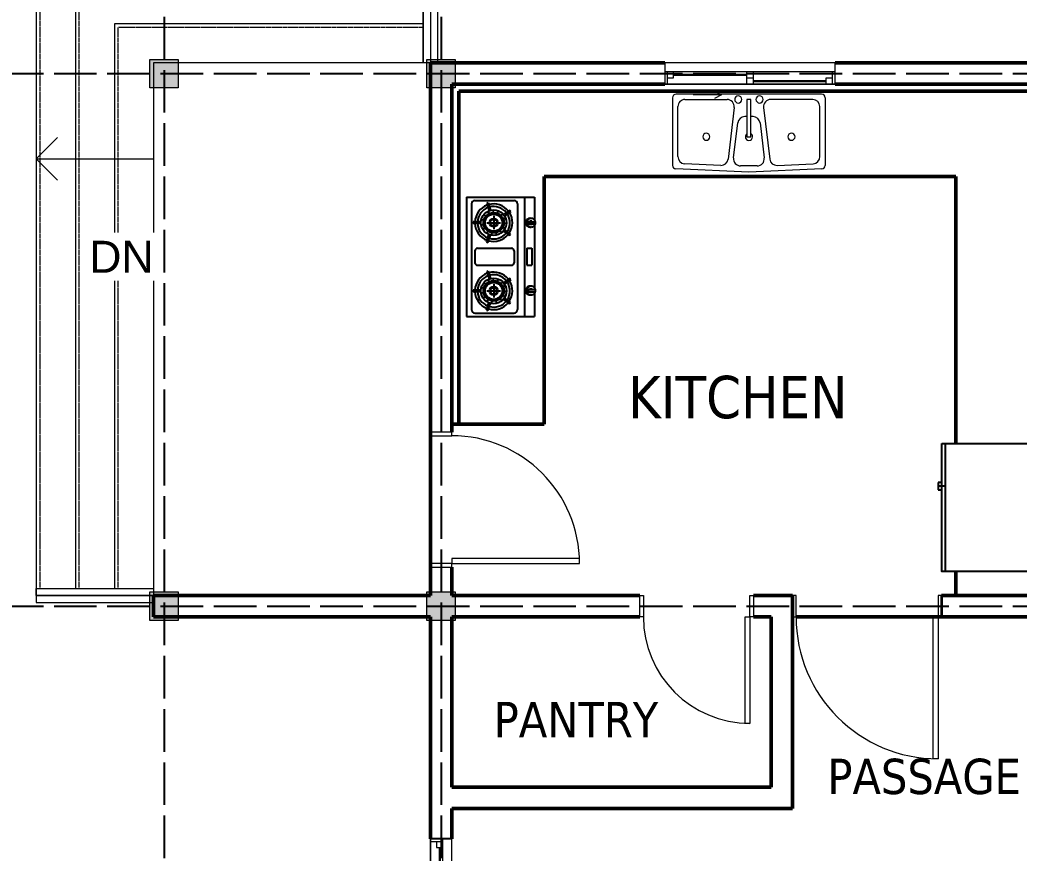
# Model space of a CAD drawing. Header units: inches. Extents: x 8351 to 42256, y 21052 to 33437.
# Drawn here: x 39915.1 to 40196.5, y 32998.2 to 33232.8 of the extents above; entities that cross this region are included whole.
import ezdxf

# ---------------------------------------------------------------- set-up
doc = ezdxf.new("R2010")
doc.units = ezdxf.units.IN
doc.header["$MEASUREMENT"] = 0
doc.linetypes.add('ACAD_ISO02W100', pattern=[15, 12, -3])
doc.linetypes.add('Overhead 1_16_', pattern=[0.101562, 0.0625, -0.039062])
for name, color, linetype, lineweight in [('A-COLS', 52, 'Continuous', 9), ('A-DIM', 7, 'Continuous', 25), ('A-DOOR', 10, 'Continuous', 13), ('A-DOOR-FRAM', 31, 'Continuous', 20), ('A-FLOR-HRAL', 11, 'Continuous', 9), ('A-GLAZ', 160, 'Continuous', 13), ('A-PLUMBING', 6, 'Continuous', 30), ('A-TEXT', 7, 'Continuous', 25), ('A-WALL', 7, 'Continuous', 35), ('P-SANR-FIXT', 220, 'Continuous', 9), ('S-STRS', 14, 'Continuous', 9), ('S-STRS-ANNO', 31, 'Continuous', 9), ('S-STRS-IDEN', 24, 'Continuous', 9)]:
    doc.layers.add(name, color=color, linetype=linetype, lineweight=lineweight)
doc.layers.add('A-FUNTURE', color=241, linetype='Continuous')
doc.layers.add('A-G-BEAM', color=8, linetype='ACAD_ISO02W100')
doc.styles.add('Arial', font='arial.ttf', dxfattribs={"height": 9})
doc.styles.add('PDF Tahoma', font='tahoma.ttf')

# ---------------------------------------------------------------- blocks, each defined once
blk = doc.blocks.new('M_Door-Exterior-Single-Entry-Half Flat Glass-Wood_Clad - 900 x 2000mm-325324-B-FLOOR-PLAN')
at = {"layer": 'A-DOOR', "lineweight": 20}
for p, q in [((-20, 2.87), (-20, 42.87)), ((-20, 42.87), (-18.62, 42.87)), ((-18.62, 42.87), (-18.62, 2.87)), ((-18.62, 2.87), (-20, 2.87))]:
    blk.add_line(p, q, dxfattribs=at)
at = {"layer": 'A-DOOR', "lineweight": 9}
blk.add_arc((-20, 2.87), 40, 0, 90, dxfattribs=at)
at = {"layer": 'A-DOOR-FRAM'}
for p, q in [((-20, 2.87), (-20.98, 2.87)), ((-20.98, 2.87), (-20.98, -3.13)), ((-20, -3.13), (-20, 2.87)), ((20, 2.87), (20, -3.13)), ((20.98, 2.87), (20, 2.87)), ((20.98, -3.13), (20.98, 2.87)), ((-20.98, -3.13), (-20, -3.13)), ((20, -3.13), (20.98, -3.13))]:
    blk.add_line(p, q, dxfattribs=at)
blk = doc.blocks.new('M_Door-Interior-Single-Full Glass-Wood - M_Door-Interior-Single-Full Glass-Wood-325325-B-FLOOR-PLAN')
at = {"layer": 'A-DOOR', "lineweight": 20}
for p, q in [((13.62, -2.88), (15, -2.88)), ((13.62, -32.88), (13.62, -2.88)), ((15, -2.88), (15, -32.88)), ((15, -32.88), (13.62, -32.88))]:
    blk.add_line(p, q, dxfattribs=at)
at = {"layer": 'A-DOOR', "lineweight": 9}
blk.add_arc((15, -2.88), 30, 180, 270, dxfattribs=at)
at = {"layer": 'A-DOOR-FRAM'}
for p, q in [((-15.98, 3.13), (-15, 3.13)), ((-15.98, -2.88), (-15.98, 3.13)), ((-15, 3.13), (-15, -2.88)), ((15, 3.13), (15.98, 3.13)), ((15, -2.88), (15, 3.13)), ((15.98, 3.13), (15.98, -2.88)), ((-15, -2.88), (-15.98, -2.88)), ((15.98, -2.88), (15, -2.88))]:
    blk.add_line(p, q, dxfattribs=at)
blk = doc.blocks.new('M_Door-Interior-Single-3_Panel_Vert-Wood - M_Door-Interior-Single-3_Panel_Vert-Wood-325322-B-FLOOR-PLAN')
at = {"layer": 'A-DOOR', "lineweight": 20}
for p, q in [((18, 38.88), (16.62, 38.88)), ((16.62, 38.88), (16.62, 2.88)), ((18, 2.88), (18, 38.88)), ((16.62, 2.88), (18, 2.88))]:
    blk.add_line(p, q, dxfattribs=at)
at = {"layer": 'A-DOOR', "lineweight": 9}
blk.add_arc((18, 2.88), 36, 90, 180, dxfattribs=at)
at = {"layer": 'A-DOOR-FRAM'}
for p, q in [((-18, 2.88), (-18.98, 2.88)), ((-18.98, 2.88), (-18.98, -3.13)), ((-18, -3.13), (-18, 2.88)), ((18, 2.88), (18, -3.13)), ((18.98, 2.88), (18, 2.88)), ((18.98, -3.13), (18.98, 2.88)), ((-18.98, -3.13), (-18, -3.13)), ((18, -3.13), (18.98, -3.13))]:
    blk.add_line(p, q, dxfattribs=at)
blk = doc.blocks.new('M_Window-Sliding-Double - 1500 x 1200mm 4-331104-B-FLOOR-PLAN')
at = {"layer": 'A-GLAZ'}
for p, q in [((8, 5.85), (10, 6.85)), ((8, 5.85), (10, 4.85)), ((8, 5.85), (16, 5.85)), ((24, 2.85), (-24, 2.85)), ((-24, -3.15), (24, -3.15))]:
    blk.add_line(p, q, dxfattribs=at)
at = {"layer": 'A-GLAZ', "lineweight": 20}
for p, q in [((-24, 2.85), (-24, -3.15)), ((-24, 2.85), (-21.5, 2.85)), ((-23.25, 2.85), (-23.25, -0.65)), ((-21.5, 2.85), (-21.5, 1.1)), ((-0.875, -0.65), (-0.875, 2.85)), ((-0.875, 2.85), (0.875, 2.85)), ((0.875, 2.85), (0.875, -0.65)), ((23.25, 2.85), (24, 2.85)), ((23.25, 2.85), (23.25, -0.65)), ((24, -3.15), (24, 2.85)), ((-21.5, 1.1), (-23.25, 1.1)), ((0.875, 1.1), (-0.875, 1.1)), ((21.5, 1.1), (21.5, -0.65)), ((23.25, 1.1), (21.5, 1.1)), ((-24, -0.65), (-23.25, -0.65)), ((-0.875, -0.65), (0.875, -0.65)), ((21.5, -0.65), (24, -0.65))]:
    blk.add_line(p, q, dxfattribs=at)
at = {"layer": 'A-GLAZ', "lineweight": 9}
for p, q in [((-21.5, 2.85), (-0.875, 2.85)), ((0.875, 2.85), (23.25, 2.85)), ((-23.25, -0.65), (-0.875, -0.65)), ((0.875, -0.65), (21.5, -0.65))]:
    blk.add_line(p, q, dxfattribs=at)
at = {"layer": 'A-GLAZ', "lineweight": 30}
for p, q in [((-21.5, 1.975), (-0.875, 1.975)), ((0.875, 0.225), (21.5, 0.225))]:
    blk.add_line(p, q, dxfattribs=at)
blk = doc.blocks.new('Top Rail Type - Top Rail_Internal_-343933-B-FLOOR-PLAN')
at = {"layer": 'A-FLOR-HRAL'}
for p, q in [((-482.36, 611.38), (-480.36, 611.38)), ((-482.36, 578.38), (-482.36, 611.38)), ((-480.36, 611.38), (-480.36, 578.38)), ((-480.36, 578.38), (-482.36, 578.38))]:
    blk.add_line(p, q, dxfattribs=at)
blk = doc.blocks.new('Top Rail Type - Top Rail_Internal_-V5-B-FLOOR-PLAN')
at = {"layer": 'A-FLOR-HRAL'}
for p, q in [((-480.36, 611.38), (-482.36, 611.38)), ((-482.36, 611.38), (-482.36, 578.38)), ((-480.36, 611.38), (-480.36, 578.38)), ((-480.36, 578.38), (-482.36, 578.38))]:
    blk.add_line(p, q, dxfattribs=at)
blk = doc.blocks.new('Refrigerator-2 door - 36 in top')
for p, q in [((0, -26.999999), (36, -26.999999)), ((11, -27.999999), (11, -28.999999)), ((12, -26.999999), (12, -28.999999)), ((13, -28.999999), (13, -27.999999)), ((11, -28.999999), (13, -28.999999))]:
    blk.add_line(p, q)
blk.add_lwpolyline([(0, -27.999999), (0, 0), (36, 0), (36, -27.999999)], close=True)
blk = doc.blocks.new('Sink-Triple-2D - 43_ x 22_-550212-FLOOR-PLAN')
at = {"layer": 'P-SANR-FIXT'}
for p, q in [((-7.49, 25.04), (13.06, 26)), ((13.06, 26), (33.61, 25.04)), ((-8.44, 5), (-8.44, 24.05)), ((5.11, 24.06), (-5.03, 23.59)), ((10.73, 24.22), (15.39, 24.22)), ((21, 24.06), (31.15, 23.59)), ((34.56, 5), (34.56, 24.05)), ((-6.94, 21.59), (-6.94, 7.5)), ((8.91, 7.73), (7.19, 22.3)), ((9.91, 12.08), (8.74, 21.98)), ((17.38, 21.98), (16.21, 12.08)), ((17.21, 7.73), (18.92, 22.3)), ((33.06, 21.59), (33.06, 7.5)), ((13.6, 16.02), (12.53, 16.02)), ((12.53, 16.02), (12.53, 5.5)), ((13.6, 5.5), (13.6, 16.02)), ((11.89, 10.31), (12.53, 10.31)), ((13.6, 10.31), (14.23, 10.31)), ((-7.44, 4), (33.56, 4)), ((-4.94, 5.5), (6.92, 5.5)), ((12.53, 5.5), (13.6, 5.5)), ((31.06, 5.5), (19.2, 5.5))]:
    blk.add_line(p, q, dxfattribs=at)
for centre, radius, start, end in [((-7.44, 24.05), 1, 92.663, 180), ((-4.94, 21.59), 2, 92.663, 180), ((5.21, 22.06), 2, 6.7098, 92.663), ((10.73, 22.22), 2, 90, 186.7098), ((15.39, 22.22), 2, 353.2902, 90), ((20.91, 22.06), 2, 87.337, 173.2902), ((31.06, 21.59), 2, 0, 87.337), ((33.56, 24.05), 1, 0, 87.337), ((1.06, 16), 1, 0, 180), ((13.03, 16.02), 1.02, 0, 180), ((25.06, 16), 1, 0, 180), ((1.06, 16), 1, 180, 0), ((13.03, 16.02), 1.02, 180, 241.2453), ((13.03, 16.02), 1.02, 303.8034, 0), ((25.06, 16), 1, 180, 0), ((11.89, 12.31), 2, 186.7098, 270), ((14.23, 12.31), 2, 270, 353.2902), ((-4.94, 7.5), 2, 180, 270), ((6.92, 7.5), 2, 270, 6.7098), ((10.06, 5.5), 1, 0, 180), ((16.06, 5.5), 1, 0, 180), ((19.2, 7.5), 2, 173.2902, 270), ((31.06, 7.5), 2, 270, 0), ((-7.44, 5), 1, 180, 270), ((10.06, 5.5), 1, 180, 0), ((16.06, 5.5), 1, 180, 0), ((33.56, 5), 1, 270, 0)]:
    blk.add_arc(centre, radius, start, end, dxfattribs=at)
blk = doc.blocks.new('M_Window-Sliding-Double - 1500 x 1200mm 3-331050-B-FLOOR-PLAN')
at = {"layer": 'A-GLAZ'}
for p, q in [((8, 5.85), (10, 6.85)), ((8, 5.85), (10, 4.85)), ((8, 5.85), (16, 5.85)), ((24, 2.85), (-24, 2.85)), ((-24, -3.15), (24, -3.15))]:
    blk.add_line(p, q, dxfattribs=at)
at = {"layer": 'A-GLAZ', "lineweight": 20}
for p, q in [((-24, 2.85), (-24, -3.15)), ((-24, 2.85), (-21.5, 2.85)), ((-23.25, 2.85), (-23.25, -0.65)), ((-21.5, 2.85), (-21.5, 1.1)), ((-0.875, -0.65), (-0.875, 2.85)), ((-0.875, 2.85), (0.875, 2.85)), ((0.875, 2.85), (0.875, -0.65)), ((23.25, 2.85), (24, 2.85)), ((23.25, 2.85), (23.25, -0.65)), ((24, -3.15), (24, 2.85)), ((-21.5, 1.1), (-23.25, 1.1)), ((0.875, 1.1), (-0.875, 1.1)), ((21.5, 1.1), (21.5, -0.65)), ((23.25, 1.1), (21.5, 1.1)), ((-24, -0.65), (-23.25, -0.65)), ((-0.875, -0.65), (0.875, -0.65)), ((21.5, -0.65), (24, -0.65))]:
    blk.add_line(p, q, dxfattribs=at)
at = {"layer": 'A-GLAZ', "lineweight": 9}
for p, q in [((-21.5, 2.85), (-0.875, 2.85)), ((0.875, 2.85), (23.25, 2.85)), ((-23.25, -0.65), (-0.875, -0.65)), ((0.875, -0.65), (21.5, -0.65))]:
    blk.add_line(p, q, dxfattribs=at)
at = {"layer": 'A-GLAZ', "lineweight": 30}
for p, q in [((-21.5, 1.975), (-0.875, 1.975)), ((0.875, 0.225), (21.5, 0.225))]:
    blk.add_line(p, q, dxfattribs=at)

msp = doc.modelspace()

# ---------------------------------------------------------------- hatches: boundary and pattern name
at = {"layer": 'A-COLS'}
h = msp.add_hatch(color=1, dxfattribs=at)
h.dxf.hatch_style = 1
h.paths.add_polyline_path([(39959.7, 33221.72), (39951.7, 33221.72), (39951.7, 33213.72), (39959.7, 33213.72)])
h = msp.add_hatch(color=1, dxfattribs=at)
h.dxf.hatch_style = 1
h.paths.add_polyline_path([(40037.7, 33221.72), (40029.7, 33221.72), (40029.7, 33213.72), (40037.7, 33213.72)])
h = msp.add_hatch(color=1, dxfattribs=at)
h.dxf.hatch_style = 1
h.paths.add_polyline_path([(39959.7, 33071.72), (39951.7, 33071.72), (39951.7, 33063.72), (39959.7, 33063.72)])
h = msp.add_hatch(color=1, dxfattribs=at)
h.dxf.hatch_style = 1
h.paths.add_polyline_path([(40037.7, 33071.72), (40029.7, 33071.72), (40029.7, 33063.72), (40037.7, 33063.72)])

# ---------------------------------------------------------------- linework, layer by layer
at = {"layer": 'A-COLS', "color": 7}
for points in [[(39951.7, 33221.72), (39959.7, 33221.72), (39959.7, 33213.72), (39951.7, 33213.72)], [(40029.7, 33221.72), (40037.7, 33221.72), (40037.7, 33213.72), (40029.7, 33213.72)], [(39951.7, 33071.72), (39959.7, 33071.72), (39959.7, 33063.72), (39951.7, 33063.72)], [(40029.7, 33071.72), (40037.7, 33071.72), (40037.7, 33063.72), (40029.7, 33063.72)]]:
    msp.add_lwpolyline(points, close=True, dxfattribs=at)
at = {"layer": 'A-DIM'}
msp.add_line((40036.7, 33002.22), (40030.7, 33002.22), dxfattribs=at)
at = {"layer": 'A-FLOR-HRAL'}
for p, q in [((39919.7, 33070.72), (39919.7, 33072.72)), ((39919.7, 33072.72), (39952.7, 33072.72)), ((39919.7, 33072.72), (39919.7, 33070.72)), ((39919.7, 33072.72), (39952.7, 33072.72)), ((39952.7, 33070.72), (39919.7, 33070.72)), ((39919.7, 33070.72), (39952.7, 33070.72)), ((39952.7, 33072.72), (39952.7, 33070.72)), ((39952.7, 33072.72), (39952.7, 33070.72))]:
    msp.add_line(p, q, dxfattribs=at)
at = {"layer": 'A-FUNTURE'}
for p, q in [((40040.84, 33182.91), (40040.84, 33149.31)), ((40040.84, 33182.91), (40060.04, 33182.91)), ((40057.16, 33182.91), (40057.16, 33149.31)), ((40060.04, 33182.91), (40060.04, 33176.47)), ((40042.28, 33180.99), (40042.28, 33151.23)), ((40043.24, 33181.95), (40054.28, 33181.95)), ((40046.55, 33181.13), (40047.21, 33179.06)), ((40047.01, 33181.27), (40047.66, 33179.2)), ((40055.24, 33180.99), (40055.24, 33151.23)), ((40045.72, 33177.97), (40046.28, 33177.52)), ((40046.88, 33178.92), (40047.21, 33178.27)), ((40048.33, 33179.3), (40048.37, 33178.58)), ((40048.52, 33177.61), (40048.52, 33173.89)), ((40049.81, 33179.07), (40049.55, 33178.4)), ((40051.06, 33178.25), (40050.55, 33177.74)), ((40053.07, 33179.25), (40051.3, 33177.99)), ((40053.34, 33178.86), (40051.58, 33177.6)), ((40044.93, 33175.95), (40042.76, 33175.95)), ((40044.93, 33175.47), (40042.76, 33175.47)), ((40044.96, 33175.14), (40045.67, 33175.26)), ((40045.04, 33176.64), (40045.74, 33176.45)), ((40046.62, 33175.71), (40050.42, 33175.71)), ((40051.73, 33174.07), (40051.08, 33174.4)), ((40051.88, 33177), (40051.21, 33176.74)), ((40052.11, 33175.52), (40051.39, 33175.56)), ((40058.23, 33176), (40058.23, 33175.42)), ((40058.23, 33176), (40060.26, 33176)), ((40058.23, 33175.42), (40060.26, 33175.42)), ((40060.04, 33174.97), (40060.04, 33157.34)), ((40045.5, 33173.75), (40046.1, 33174.14)), ((40046.47, 33170.32), (40047.15, 33172.38)), ((40046.56, 33172.69), (40046.95, 33173.29)), ((40046.92, 33170.17), (40047.61, 33172.22)), ((40047.95, 33172.15), (40048.07, 33172.86)), ((40049.45, 33172.23), (40049.26, 33172.93)), ((40050.78, 33172.91), (40050.33, 33173.47)), ((40053.01, 33172.09), (40051.26, 33173.38)), ((40053.29, 33172.48), (40051.55, 33173.77)), ((40043.24, 33167.79), (40043.24, 33164.43)), ((40043.96, 33168.51), (40053.56, 33168.51)), ((40054.28, 33167.79), (40054.28, 33164.43)), ((40057.85, 33168.51), (40059.29, 33168.51)), ((40057.85, 33168.51), (40057.85, 33163.71)), ((40059.29, 33168.51), (40059.29, 33163.71)), ((40043.96, 33163.71), (40053.56, 33163.71)), ((40057.85, 33163.71), (40059.29, 33163.71)), ((40046.55, 33161.93), (40047.21, 33159.86)), ((40047.01, 33162.07), (40047.66, 33160)), ((40045.72, 33158.77), (40046.28, 33158.32)), ((40046.88, 33159.72), (40047.21, 33159.07)), ((40048.33, 33160.1), (40048.37, 33159.38)), ((40048.52, 33158.37), (40048.52, 33154.65)), ((40049.81, 33159.87), (40049.55, 33159.2)), ((40051.06, 33159.05), (40050.55, 33158.54)), ((40051.88, 33157.8), (40051.21, 33157.54)), ((40053.07, 33160.05), (40051.3, 33158.79)), ((40053.34, 33159.66), (40051.58, 33158.4)), ((40044.93, 33156.75), (40042.76, 33156.75)), ((40044.93, 33156.27), (40042.76, 33156.27)), ((40044.96, 33155.94), (40045.67, 33156.06)), ((40045.04, 33157.44), (40045.74, 33157.25)), ((40045.5, 33154.55), (40046.1, 33154.94)), ((40046.62, 33156.51), (40050.42, 33156.51)), ((40051.73, 33154.87), (40051.08, 33155.2)), ((40052.11, 33156.32), (40051.39, 33156.36)), ((40058.23, 33156.86), (40058.23, 33156.29)), ((40058.23, 33156.86), (40060.26, 33156.86)), ((40058.23, 33156.29), (40060.26, 33156.29)), ((40060.04, 33155.83), (40060.04, 33149.31)), ((40046.47, 33151.12), (40047.15, 33153.18)), ((40046.56, 33153.49), (40046.95, 33154.09)), ((40046.92, 33150.97), (40047.61, 33153.02)), ((40047.95, 33152.95), (40048.07, 33153.66)), ((40049.45, 33153.03), (40049.26, 33153.73)), ((40050.78, 33153.71), (40050.33, 33154.27)), ((40053.01, 33152.89), (40051.26, 33154.18)), ((40053.29, 33153.28), (40051.55, 33154.57)), ((40040.84, 33149.31), (40060.04, 33149.31)), ((40043.24, 33150.27), (40054.28, 33150.27))]:
    msp.add_line(p, q, dxfattribs=at)
for centre, radius in [((40048.52, 33175.71), 3.6), ((40048.52, 33175.71), 2.88), ((40048.52, 33175.71), 2.4), ((40048.52, 33175.71), 1.2), ((40048.52, 33175.71), 0.96), ((40048.52, 33156.51), 3.6), ((40048.52, 33156.51), 2.88), ((40048.52, 33156.51), 2.4), ((40048.52, 33156.51), 1.2), ((40048.52, 33156.51), 0.96)]:
    msp.add_circle(centre, radius, dxfattribs=at)
for centre, radius, start, end in [((40043.24, 33180.99), 0.96, 90, 180), ((40048.52, 33175.71), 5.28, 110.148, 177.3947), ((40048.52, 33175.71), 4.56, 110.5597, 176.983), ((40048.52, 33175.71), 5.76, 105.1548, 109.9308), ((40048.52, 33175.71), 5.28, 38.148, 104.9375), ((40048.52, 33175.71), 4.56, 38.5597, 104.5258), ((40054.28, 33180.99), 0.96, 0, 90), ((40048.52, 33175.71), 4.56, 326.5597, 32.5258), ((40048.52, 33175.71), 5.28, 326.148, 32.9375), ((40048.52, 33175.71), 5.76, 33.1548, 37.9308), ((40048.52, 33175.71), 5.76, 177.612, 182.388), ((40048.52, 33175.71), 5.28, 182.6053, 248.9375), ((40048.52, 33175.71), 4.56, 183.017, 248.5258), ((40058.76, 33175.72), 1.23, 157.5, 180), ((40058.76, 33175.72), 1.23, 180, 202.5), ((40058.76, 33175.72), 1.23, 135, 157.5), ((40058.76, 33175.72), 1.23, 202.5, 225), ((40059.06, 33175.72), 1.23, 157.5, 180), ((40059.06, 33175.72), 1.23, 180, 202.5), ((40058.76, 33175.72), 1.23, 112.5, 135), ((40058.76, 33175.72), 1.23, 225, 247.5), ((40059.06, 33175.72), 1.23, 135, 157.5), ((40059.06, 33175.72), 1.23, 202.5, 225), ((40059.06, 33175.72), 1.23, 112.5, 135), ((40059.06, 33175.72), 1.23, 225, 247.5), ((40058.76, 33175.72), 1.23, 90, 112.5), ((40058.76, 33175.72), 1.23, 247.5, 270), ((40059.06, 33175.72), 1.23, 90, 112.5), ((40058.98, 33175.73), 0.468, 34.9148, 145.0852), ((40059.06, 33175.72), 1.23, 247.5, 270), ((40058.98, 33175.73), 0.468, 221.223, 318.777), ((40058.76, 33175.72), 1.23, 82.9577, 90), ((40058.76, 33175.72), 1.23, 270, 277.0423), ((40059.06, 33175.72), 1.23, 67.5, 90), ((40059.06, 33175.72), 1.23, 270, 292.5), ((40059.06, 33175.72), 1.23, 45, 67.5), ((40059.06, 33175.72), 1.23, 292.5, 315), ((40059.06, 33175.72), 1.23, 22.5, 45), ((40059.06, 33175.72), 1.23, 315, 337.5), ((40059.06, 33175.72), 1.23, 0, 22.5), ((40059.06, 33175.72), 1.23, 337.5, 360), ((40048.52, 33175.71), 5.28, 254.148, 320.9375), ((40048.52, 33175.71), 4.56, 254.5597, 320.5258), ((40048.52, 33175.71), 5.76, 321.1548, 325.9308), ((40048.52, 33175.71), 5.76, 249.1548, 253.9308), ((40043.96, 33167.79), 0.72, 90, 180), ((40053.56, 33167.79), 0.72, 0, 90), ((40043.96, 33164.43), 0.72, 180, 270), ((40053.56, 33164.43), 0.72, 270, 0), ((40048.52, 33156.51), 5.28, 110.148, 177.3947), ((40048.52, 33156.51), 4.56, 110.5597, 176.983), ((40048.52, 33156.51), 5.76, 105.1548, 109.9308), ((40048.52, 33156.51), 5.28, 38.148, 104.9375), ((40048.52, 33156.51), 4.56, 38.5597, 104.5258), ((40048.52, 33156.51), 4.56, 326.5597, 32.5258), ((40048.52, 33156.51), 5.28, 326.148, 32.9375), ((40048.52, 33156.51), 5.76, 33.1548, 37.9308), ((40058.76, 33156.59), 1.23, 135, 157.5), ((40058.76, 33156.59), 1.23, 112.5, 135), ((40059.06, 33156.59), 1.23, 135, 157.5), ((40059.06, 33156.59), 1.23, 112.5, 135), ((40058.76, 33156.59), 1.23, 90, 112.5), ((40059.06, 33156.59), 1.23, 90, 112.5), ((40058.76, 33156.59), 1.23, 82.9577, 90), ((40059.06, 33156.59), 1.23, 67.5, 90), ((40059.06, 33156.59), 1.23, 45, 67.5), ((40059.06, 33156.59), 1.23, 22.5, 45), ((40048.52, 33156.51), 5.76, 177.612, 182.388), ((40048.52, 33156.51), 5.28, 182.6053, 248.9375), ((40048.52, 33156.51), 4.56, 183.017, 248.5258), ((40058.76, 33156.59), 1.23, 157.5, 180), ((40058.76, 33156.59), 1.23, 180, 202.5), ((40058.76, 33156.59), 1.23, 202.5, 225), ((40059.06, 33156.59), 1.23, 157.5, 180), ((40059.06, 33156.59), 1.23, 180, 202.5), ((40058.76, 33156.59), 1.23, 225, 247.5), ((40059.06, 33156.59), 1.23, 202.5, 225), ((40059.06, 33156.59), 1.23, 225, 247.5), ((40058.76, 33156.59), 1.23, 247.5, 270), ((40058.98, 33156.6), 0.468, 34.9148, 145.0852), ((40059.06, 33156.59), 1.23, 247.5, 270), ((40058.98, 33156.6), 0.468, 221.223, 318.777), ((40058.76, 33156.59), 1.23, 270, 277.0423), ((40059.06, 33156.59), 1.23, 270, 292.5), ((40059.06, 33156.59), 1.23, 292.5, 315), ((40059.06, 33156.59), 1.23, 315, 337.5), ((40059.06, 33156.59), 1.23, 0, 22.5), ((40059.06, 33156.59), 1.23, 337.5, 360), ((40048.52, 33156.51), 5.28, 254.148, 320.9375), ((40048.52, 33156.51), 4.56, 254.5597, 320.5258), ((40048.52, 33156.51), 5.76, 321.1548, 325.9308), ((40043.24, 33151.23), 0.96, 180, 270), ((40048.52, 33156.51), 5.76, 249.1548, 253.9308), ((40054.28, 33151.23), 0.96, 270, 0)]:
    msp.add_arc(centre, radius, start, end, dxfattribs=at)
at = {"layer": 'A-G-BEAM'}
for p, q in [((40033.7, 33413.72), (40033.7, 32332.72)), ((39759.7, 33217.72), (40709.7, 33217.72)), ((39759.7, 33067.72), (40709.7, 33067.72))]:
    msp.add_line(p, q, dxfattribs=at)
at = {"layer": 'A-WALL', "lineweight": 50}
for p, q in [((40030.7, 33220.72), (40030.7, 33078.73)), ((40096.7, 33220.72), (40030.7, 33220.72)), ((40228.7, 33220.72), (40144.7, 33220.72)), ((40036.7, 33116.7), (40036.7, 33214.72)), ((40036.7, 33214.72), (40096.7, 33214.72)), ((40144.7, 33214.72), (40204.7, 33214.72)), ((40038.7, 33118.93), (40038.7, 33212.72)), ((40038.7, 33212.72), (40202.7, 33212.72)), ((40062.7, 33118.93), (40062.7, 33188.72)), ((40062.7, 33188.72), (40178.7, 33188.72)), ((40178.7, 33188.72), (40178.7, 33113.5)), ((40036.7, 33118.93), (40062.7, 33118.93)), ((40030.7, 33078.73), (40030.7, 33070.72)), ((40036.7, 33070.72), (40036.7, 33078.73)), ((40178.7, 33077.5), (40178.7, 33070.72)), ((40030.7, 33070.72), (39952.7, 33070.72)), ((39952.7, 33070.72), (39952.7, 33064.72)), ((40089.71, 33070.72), (40036.7, 33070.72)), ((40132.7, 33070.72), (40121.68, 33070.72)), ((40132.7, 33010.72), (40132.7, 33070.72)), ((40204.7, 33070.72), (40174.66, 33070.72)), ((39952.7, 33064.72), (40030.7, 33064.72)), ((40030.7, 33064.72), (40030.7, 33002.22)), ((40036.7, 33016.72), (40036.7, 33064.72)), ((40036.7, 33064.72), (40089.71, 33064.72)), ((40121.68, 33064.72), (40126.7, 33064.72)), ((40126.7, 33064.72), (40126.7, 33016.72)), ((40133.68, 33064.72), (40204.7, 33064.72)), ((40126.7, 33016.72), (40036.7, 33016.72)), ((40036.7, 33010.72), (40132.7, 33010.72)), ((40036.7, 33002.22), (40036.7, 33010.72))]:
    msp.add_line(p, q, dxfattribs=at)
at = {"layer": 'A-WALL'}
msp.add_line((40174.66, 33070.72), (40174.66, 33064.72), dxfattribs=at)
at = {"layer": 'S-STRS'}
for p, q in [((39919.7, 33253.72), (39919.7, 33072.72)), ((40032.7, 33253.72), (40032.7, 33220.72)), ((39930.7, 33242.72), (39930.7, 33072.72)), ((39941.7, 33231.72), (39941.7, 33072.72)), ((40028.7, 33231.72), (39941.7, 33231.72)), ((39952.7, 33220.72), (39952.7, 33072.72)), ((40028.7, 33220.72), (39952.7, 33220.72)), ((39919.7, 33070.72), (39919.7, 33068.72)), ((39919.7, 33068.72), (39952.7, 33068.72))]:
    msp.add_line(p, q, dxfattribs=at)
at = {"layer": 'S-STRS', "linetype": 'Overhead 1_16_'}
for p, q in [((39920.7, 33252.72), (39920.7, 33072.72)), ((39931.7, 33241.72), (39931.7, 33072.72)), ((39942.7, 33230.72), (39942.7, 33072.72)), ((40028.7, 33230.72), (39942.7, 33230.72))]:
    msp.add_line(p, q, dxfattribs=at)
at = {"layer": 'S-STRS-ANNO'}
for p, q in [((39919.7, 33193.72), (39925.7, 33199.72)), ((39919.7, 33193.72), (39930.7, 33193.72)), ((39919.7, 33193.72), (39925.7, 33187.72)), ((39930.7, 33193.72), (39941.7, 33193.72)), ((39941.7, 33193.72), (39952.7, 33193.72))]:
    msp.add_line(p, q, dxfattribs=at)

# ---------------------------------------------------------------- block references
at = {"layer": 'A-DOOR'}
for name, p, rotation in [('M_Door-Interior-Single-3_Panel_Vert-Wood - M_Door-Interior-Single-3_Panel_Vert-Wood-325322-B-FLOOR-PLAN', (40033.82, 33097.72), 270), ('M_Door-Exterior-Single-Entry-Half Flat Glass-Wood_Clad - 900 x 2000mm-325324-B-FLOOR-PLAN', (40153.68, 33067.59), 180)]:
    msp.add_blockref(name, p, dxfattribs=dict(at, rotation=rotation))
msp.add_blockref('M_Door-Interior-Single-Full Glass-Wood - M_Door-Interior-Single-Full Glass-Wood-325325-B-FLOOR-PLAN', (40105.7, 33067.59), dxfattribs=at)
at = {"layer": 'A-FLOR-HRAL'}
for name in ['Top Rail Type - Top Rail_Internal_-343933-B-FLOOR-PLAN', 'Top Rail Type - Top Rail_Internal_-V5-B-FLOOR-PLAN']:
    msp.add_blockref(name, (40511.05, 32642.34), dxfattribs=at)
at = {"layer": 'A-FUNTURE', "rotation": 270}
msp.add_blockref('Refrigerator-2 door - 36 in top', (40202.7, 33113.5), dxfattribs=at)
at = {"layer": 'A-GLAZ'}
for name, p, rotation in [('M_Window-Sliding-Double - 1500 x 1200mm 4-331104-B-FLOOR-PLAN', (40120.7, 33217.57), 180), ('M_Window-Sliding-Double - 1500 x 1200mm 3-331050-B-FLOOR-PLAN', (40033.55, 32978.22), 89.99999999999991)]:
    msp.add_blockref(name, p, dxfattribs=dict(at, rotation=rotation))
at = {"layer": 'A-PLUMBING', "rotation": 179.9999999999999}
msp.add_blockref('Sink-Triple-2D - 43_ x 22_-550212-FLOOR-PLAN', (40133.46, 33215.92), dxfattribs=at)

# ---------------------------------------------------------------- texts
at = {"layer": 'A-TEXT', "color": 7, "insert": (40086.36, 33120.42), "char_height": 11.933, "attachment_point": 7, "style": 'PDF Tahoma'}
msp.add_mtext('KITCHEN', dxfattribs=at)
at = {"layer": 'A-TEXT', "color": 7, "char_height": 9.944, "attachment_point": 7, "style": 'PDF Tahoma'}
for s, insert, width in [('PANTRY', (40048.52, 33030.81), 68.0922), ('PASSAGE', (40142.5, 33014.61), 87.4659)]:
    msp.add_mtext(s, dxfattribs=dict(at, insert=insert, width=width))

# ---------------------------------------------------------------- next in the draw order: texts
at = {"layer": 'S-STRS-IDEN', "insert": (39934.61, 33170.62), "char_height": 9, "width": 21.6986, "attachment_point": 1, "line_spacing_factor": 0.941778, "style": 'Arial', "bg_fill": 3, "box_fill_scale": 1.25, "bg_fill_color": 256, "bg_fill_true_color": 13158600, "bg_fill_transparency": 0}
msp.add_mtext('DN', dxfattribs=at)

# ---------------------------------------------------------------- next in the draw order: linework, layer by layer
at = {"layer": 'A-G-BEAM'}
msp.add_line((39955.7, 33413.72), (39955.7, 32332.72), dxfattribs=at)

doc.saveas('drawing.dxf')
